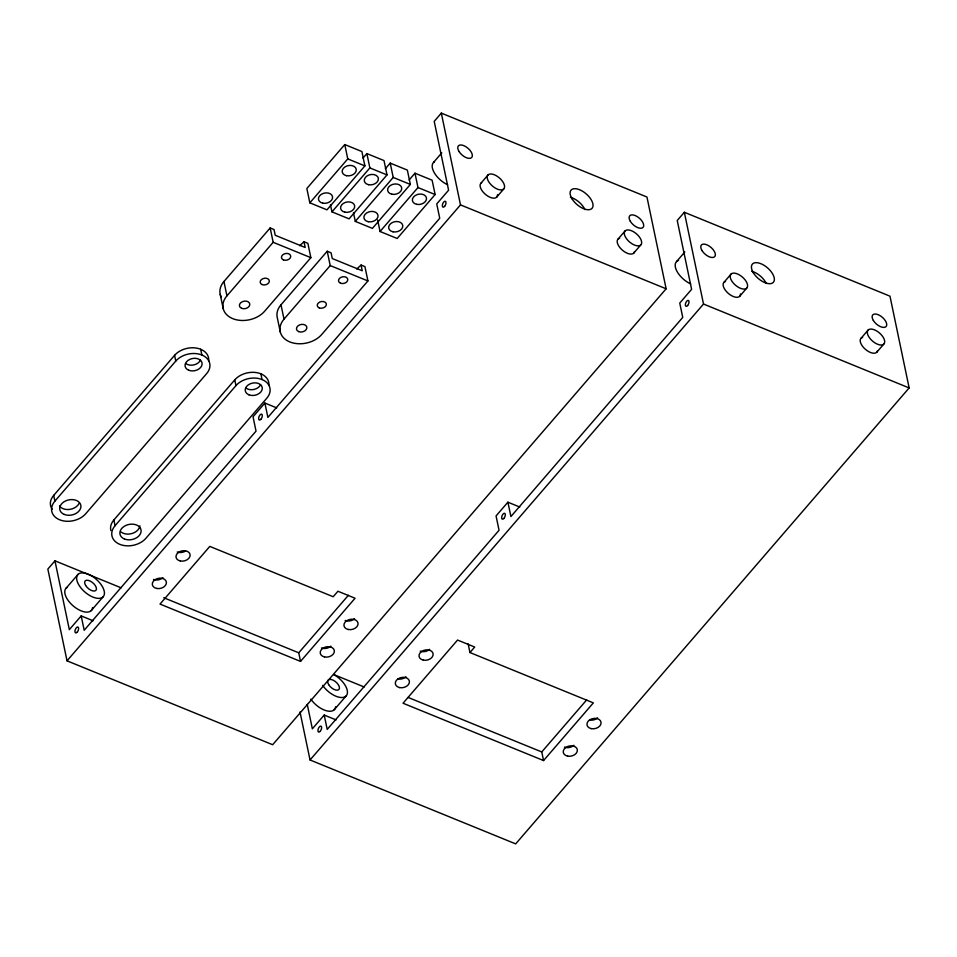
<?xml version="1.0" encoding="UTF-8"?>
<svg xmlns="http://www.w3.org/2000/svg" width="957" height="957" viewBox="0 0 957 957"><rect width="100%" height="100%" fill="white"/><g stroke="black" fill="none" stroke-linecap="round" stroke-linejoin="round"><path stroke-width="1.44" d="M221.306 297.172A23.159 16.628 -11.8 0 1 223.938 281.514L270.161 227.957L274.025 229.524L275.221 235.266L305.211 247.504L304.003 241.762L299.697 245.722M344.771 144.567L306.838 188.505L309.841 202.848L326.971 209.834L364.904 165.896L361.902 151.553L344.771 144.567L347.762 158.898L309.841 202.848M52.168 509.256A18.949 13.601 -11.8 0 1 53.688 495.403L174.581 355.334A18.949 13.601 -11.8 0 1 196.317 348.061A18.949 13.601 -11.8 0 1 208.686 360.897M304.003 241.762L307.867 243.341L310.858 257.672L264.634 311.24A23.159 16.628 -11.8 0 1 232.754 318.645A23.159 16.628 -11.8 0 1 226.941 295.857L273.164 242.3L270.161 227.957M201.867 354.999A18.949 13.601 -11.8 0 1 206.616 373.649L85.735 513.73A18.949 13.601 -11.8 0 1 59.645 519.795A18.949 13.601 -11.8 0 1 54.884 501.145L175.777 361.064A18.949 13.601 -11.8 0 1 201.867 354.999L200.671 349.257M362.978 158.084L366.878 153.587L384.008 160.573L386.999 174.916L349.078 218.854L331.947 211.868L330.44 204.702M331.947 211.868L369.869 167.918L366.878 153.587M385.348 168.743L390.217 163.109L407.347 170.095L410.35 184.438L372.417 228.376L355.286 221.39L353.48 212.789M121.204 587.849L54.956 560.826L47.85 569.068L67.026 660.832L272.661 744.725L666.132 288.787L646.956 197.022L441.321 113.117L434.215 121.36L448.594 190.192L436.739 203.925L439.73 218.268L267.888 417.396L264.886 403.053L276.752 407.897M280.305 332.067L277.303 317.724A23.159 16.628 -11.8 0 1 280.999 304.793L327.222 251.236L331.074 252.804L332.282 258.546L362.26 270.783L361.064 265.041L356.758 269.001M355.286 221.39L393.207 177.44L390.217 163.109M361.064 265.041L364.928 266.62L367.919 280.951L321.696 334.519A23.159 16.628 -11.8 0 1 289.815 341.924A23.159 16.628 -11.8 0 1 284.002 319.136L330.213 265.579L327.222 251.236M110.845 530.549A18.949 13.601 -11.8 0 1 113.871 519.962L234.764 379.881A18.949 13.601 -11.8 0 1 256.5 372.608A18.949 13.601 -11.8 0 1 268.869 385.444M409.141 179.964L414.979 173.205L432.121 180.203L435.112 194.534L397.191 238.484L380.049 231.498L377.656 220.026M262.051 379.546A18.949 13.601 -11.8 0 1 266.8 398.208L145.919 538.277A18.949 13.601 -11.8 0 1 119.828 544.354A18.949 13.601 -11.8 0 1 115.067 525.692L235.96 385.623A18.949 13.601 -11.8 0 1 262.051 379.546L260.854 373.816M66.189 588.1L78.043 574.367M433.593 162.367L441.787 152.857M380.049 231.498L417.982 187.548L414.979 173.205M93.056 620.758L81.189 615.925L69.335 629.658L54.956 560.826M264.886 403.053L253.043 416.785L256.033 431.128L84.192 630.256L81.189 615.925M91.19 610.626L103.033 596.893A16.843 8.541 40.8 0 0 89.587 574.81A16.843 8.541 40.8 0 0 78.988 585.182A16.843 8.541 40.8 0 0 103.033 596.893M67.026 660.832L460.496 204.894L441.321 113.117M480.964 183.158L488.07 174.916M496.587 197.238L503.705 188.996A10.527 5.335 40.8 0 0 495.295 175.191A10.527 5.335 40.8 0 0 488.668 181.686A10.527 5.335 40.8 0 0 503.705 188.996M618.055 239.083L625.172 230.84M633.678 253.174L640.795 244.932A10.527 5.335 40.8 0 0 632.386 231.127A10.527 5.335 40.8 0 0 625.758 237.611A10.527 5.335 40.8 0 0 640.795 244.932M300.546 661.407L355.059 598.233L337.929 591.247L333.18 596.737L209.798 546.399L160.022 604.082L300.546 661.407L298.751 652.806L348.396 595.278M299.996 711.912L310.044 759.978L515.679 843.883L909.15 387.932L889.974 296.168L684.339 212.275L677.233 220.505L691.612 289.337L679.757 303.07L682.748 317.413L510.906 516.541L507.904 502.198L519.771 507.043M676.611 261.512L684.805 252.002M336.074 719.903L324.208 715.07L312.353 728.803L307.269 704.424M507.904 502.198L496.061 515.931L499.052 530.274L327.21 729.401L324.208 715.07M334.208 709.771L346.051 696.038A16.843 8.541 40.8 0 0 333.766 674.553M310.044 759.978L703.515 304.039L684.339 212.275M723.982 282.303L731.088 274.061M739.605 296.383L746.723 288.141A10.527 5.335 40.8 0 0 738.314 274.336A10.527 5.335 40.8 0 0 731.686 280.832A10.527 5.335 40.8 0 0 746.723 288.141M469.959 652.542L474.696 647.04L457.554 640.054L403.041 703.228L543.564 760.552L593.34 702.881L469.959 652.542L468.152 643.929M861.073 338.228L868.19 329.998M876.696 352.32L883.813 344.077A10.527 5.335 40.8 0 0 875.404 330.273A10.527 5.335 40.8 0 0 868.777 336.756A10.527 5.335 40.8 0 0 883.813 344.077M543.564 760.552L541.758 751.951L586.665 699.926M347.762 158.898L364.904 165.896M369.869 167.918L386.999 174.916M393.207 177.44L410.35 184.438M417.982 187.548L435.112 194.534M460.496 204.894L666.132 288.787M703.515 304.039L909.15 387.932M273.164 242.3L310.858 257.672M330.213 265.579L367.919 280.951M163.743 597.73L298.751 652.806M408.137 697.438L541.758 751.951M333.861 674.613L364.222 686.994M280.999 304.793L284.002 319.136M223.938 281.514L226.941 295.857M220.242 294.445L223.244 308.788M234.764 379.881L235.96 385.623M174.581 355.334L175.777 361.064M113.871 519.962L115.067 525.692M53.688 495.403L54.884 501.145M79.12 503.334A10.73 7.704 -11.8 0 1 69.634 509.423A10.73 7.704 -11.8 0 1 59.513 505.978M200.42 360.191A8.625 6.197 -11.8 0 1 185.861 363.576M139.889 525.836A10.73 7.704 -11.8 0 1 132.556 533.348A10.73 7.704 -11.8 0 1 121.192 532.092M260.603 384.738A8.625 6.197 -11.8 0 1 246.045 388.123M497.473 194.773A10.527 5.335 40.8 0 1 486.216 195.001A10.527 5.335 40.8 0 1 481.658 182.655M634.479 251.667A10.527 5.335 40.8 0 1 622.038 249.873A10.527 5.335 40.8 0 1 619.622 238.269M570.408 197.286A13.888 7.046 40.8 0 1 584.93 209.559M92.566 607.635A16.843 8.541 40.8 0 1 74.179 606.726A16.843 8.541 40.8 0 1 67.05 587.431M330.871 646.142A7.154 5.144 -11.8 0 1 321.456 647.961M354.568 618.677A7.154 5.144 -11.8 0 1 345.166 620.495M185.55 551.017A7.154 5.144 -11.8 0 1 177.224 551.986M162.929 577.633A7.154 5.144 -11.8 0 1 153.527 579.452M447.613 184.737A16.843 8.541 40.8 0 1 434.227 172.655A16.843 8.541 40.8 0 1 434.454 161.709M740.491 293.919A10.527 5.335 40.8 0 1 728.6 293.632A10.527 5.335 40.8 0 1 725.55 281.49M877.497 350.812A10.527 5.335 40.8 0 1 865.056 349.018A10.527 5.335 40.8 0 1 862.64 337.414M751.735 271.262A13.888 7.046 40.8 0 1 766.258 283.535M335.584 706.78A16.843 8.541 40.8 0 1 325.799 710.584A16.843 8.541 40.8 0 1 310.846 699.136M597.587 717.822A7.154 5.144 -11.8 0 1 589.488 720.035M573.877 745.288A7.154 5.144 -11.8 0 1 564.474 747.106M405.947 676.778A7.154 5.144 -11.8 0 1 397.837 678.98M429.645 649.313A7.154 5.144 -11.8 0 1 420.243 651.131M346.051 696.038A16.843 8.541 40.8 0 1 322.7 685.403M690.631 283.882A16.843 8.541 40.8 0 1 676.802 271.01A16.843 8.541 40.8 0 1 678.525 260.376M64.263 514.435A10.73 7.704 -11.8 0 0 80.902 507.019A10.73 7.704 -11.8 0 0 65.77 500.846A10.73 7.704 -11.8 0 0 64.263 514.435M188.708 370.239A8.625 6.197 -11.8 0 0 202.083 364.282A8.625 6.197 -11.8 0 0 189.917 359.318A8.625 6.197 -11.8 0 0 188.708 370.239M124.446 538.994A10.73 7.704 -11.8 0 0 141.086 531.578A10.73 7.704 -11.8 0 0 125.953 525.405A10.73 7.704 -11.8 0 0 124.446 538.994M248.892 394.798A8.625 6.197 -11.8 0 0 262.266 388.829A8.625 6.197 -11.8 0 0 250.1 383.865A8.625 6.197 -11.8 0 0 248.892 394.798M241.643 308.345A5.264 3.78 -11.8 0 0 249.789 304.709A5.264 3.78 -11.8 0 0 242.372 301.682A5.264 3.78 -11.8 0 0 241.643 308.345M283.451 259.909A4.677 3.361 -11.8 0 0 290.701 256.667A4.677 3.361 -11.8 0 0 284.097 253.976A4.677 3.361 -11.8 0 0 283.451 259.909M262.146 284.588A4.629 3.326 -11.8 0 0 269.324 281.394A4.629 3.326 -11.8 0 0 262.792 278.726A4.629 3.326 -11.8 0 0 262.146 284.588M298.704 331.624A5.264 3.78 -11.8 0 0 306.85 327.988A5.264 3.78 -11.8 0 0 299.433 324.961A5.264 3.78 -11.8 0 0 298.704 331.624M340.513 283.188A4.677 3.361 -11.8 0 0 347.762 279.946A4.677 3.361 -11.8 0 0 341.159 277.255A4.677 3.361 -11.8 0 0 340.513 283.188M319.207 307.867A4.629 3.326 -11.8 0 0 326.373 304.673A4.629 3.326 -11.8 0 0 319.853 302.005A4.629 3.326 -11.8 0 0 319.207 307.867M346.494 175.693A7.154 5.144 -11.8 0 0 356.243 169.281A7.154 5.144 -11.8 0 0 344.927 166.937A7.154 5.144 -11.8 0 0 346.494 175.693M322.784 203.171A7.154 5.144 -11.8 0 0 332.546 196.747A7.154 5.144 -11.8 0 0 321.217 194.403A7.154 5.144 -11.8 0 0 322.784 203.171M368.601 184.713A7.154 5.144 -11.8 0 0 378.35 178.301A7.154 5.144 -11.8 0 0 367.033 175.956A7.154 5.144 -11.8 0 0 368.601 184.713M344.891 212.179A7.154 5.144 -11.8 0 0 354.652 205.767A7.154 5.144 -11.8 0 0 343.324 203.422A7.154 5.144 -11.8 0 0 344.891 212.179M391.939 194.235A7.154 5.144 -11.8 0 0 401.689 187.823A7.154 5.144 -11.8 0 0 390.372 185.479A7.154 5.144 -11.8 0 0 391.939 194.235M368.23 221.701A7.154 5.144 -11.8 0 0 377.991 215.289A7.154 5.144 -11.8 0 0 366.663 212.944A7.154 5.144 -11.8 0 0 368.23 221.701M416.702 204.343A7.154 5.144 -11.8 0 0 426.463 197.92A7.154 5.144 -11.8 0 0 415.135 195.575A7.154 5.144 -11.8 0 0 416.702 204.343M393.004 231.809A7.154 5.144 -11.8 0 0 402.753 225.397A7.154 5.144 -11.8 0 0 391.437 223.041A7.154 5.144 -11.8 0 0 393.004 231.809M572.047 198.841A13.888 7.046 40.8 0 0 591.893 208.494A13.888 7.046 40.8 0 0 580.791 190.276A13.888 7.046 40.8 0 0 572.047 198.841M458.989 151.433A8.84 4.486 40.8 0 0 471.61 157.582A8.84 4.486 40.8 0 0 464.552 145.978A8.84 4.486 40.8 0 0 458.989 151.433M630.352 221.342A8.84 4.486 40.8 0 0 642.972 227.491A8.84 4.486 40.8 0 0 635.915 215.887A8.84 4.486 40.8 0 0 630.352 221.342M77.218 632.11A3.158 1.507 -67.8 0 0 78.079 627.098A3.158 1.507 -67.8 0 0 75.005 630.663A3.158 1.507 -67.8 0 0 77.218 632.11M260.914 419.238A3.158 1.507 -67.8 0 0 261.775 414.237A3.158 1.507 -67.8 0 0 258.701 417.802A3.158 1.507 -67.8 0 0 260.914 419.238M444.61 206.377A3.158 1.507 -67.8 0 0 445.483 201.365A3.158 1.507 -67.8 0 0 442.397 204.942A3.158 1.507 -67.8 0 0 444.61 206.377M324.555 656.957A7.154 5.144 -11.8 0 0 334.316 650.533A7.154 5.144 -11.8 0 0 322.988 648.188A7.154 5.144 -11.8 0 0 324.555 656.957M348.264 629.491A7.154 5.144 -11.8 0 0 358.014 623.067A7.154 5.144 -11.8 0 0 346.697 620.722A7.154 5.144 -11.8 0 0 348.264 629.491M180.323 560.981A7.154 5.144 -11.8 0 0 190.084 554.558A7.154 5.144 -11.8 0 0 178.756 552.213A7.154 5.144 -11.8 0 0 180.323 560.981M156.625 588.447A7.154 5.144 -11.8 0 0 166.374 582.023A7.154 5.144 -11.8 0 0 155.058 579.679A7.154 5.144 -11.8 0 0 156.625 588.447M85.628 585.445A7.154 3.637 40.8 0 0 95.856 590.421A7.154 3.637 40.8 0 0 90.137 581.031A7.154 3.637 40.8 0 0 85.628 585.445M753.374 272.817A13.888 7.046 40.8 0 0 773.22 282.471A13.888 7.046 40.8 0 0 762.119 264.252A13.888 7.046 40.8 0 0 753.374 272.817M873.37 320.487A8.84 4.486 40.8 0 0 885.991 326.636A8.84 4.486 40.8 0 0 878.933 315.032A8.84 4.486 40.8 0 0 873.37 320.487M702.007 250.578A8.84 4.486 40.8 0 0 714.628 256.727A8.84 4.486 40.8 0 0 707.57 245.124A8.84 4.486 40.8 0 0 702.007 250.578M320.236 731.256A3.158 1.507 -67.8 0 0 321.097 726.243A3.158 1.507 -67.8 0 0 318.011 729.808A3.158 1.507 -67.8 0 0 320.236 731.256M503.932 518.383A3.158 1.507 -67.8 0 0 504.794 513.383A3.158 1.507 -67.8 0 0 501.719 516.947A3.158 1.507 -67.8 0 0 503.932 518.383M687.628 305.522A3.158 1.507 -67.8 0 0 688.502 300.51A3.158 1.507 -67.8 0 0 685.415 304.087A3.158 1.507 -67.8 0 0 687.628 305.522M591.282 728.636A7.154 5.144 -11.8 0 0 601.032 722.212A7.154 5.144 -11.8 0 0 589.715 719.867A7.154 5.144 -11.8 0 0 591.282 728.636M567.573 756.102A7.154 5.144 -11.8 0 0 577.334 749.678A7.154 5.144 -11.8 0 0 566.006 747.333A7.154 5.144 -11.8 0 0 567.573 756.102M399.643 687.593A7.154 5.144 -11.8 0 0 409.393 681.169A7.154 5.144 -11.8 0 0 398.076 678.824A7.154 5.144 -11.8 0 0 399.643 687.593M423.341 660.127A7.154 5.144 -11.8 0 0 433.102 653.703A7.154 5.144 -11.8 0 0 421.774 651.358A7.154 5.144 -11.8 0 0 423.341 660.127M328.646 684.59A7.154 3.637 40.8 0 0 338.874 689.566A7.154 3.637 40.8 0 0 333.156 680.176A7.154 3.637 40.8 0 0 328.646 684.59"/></g></svg>
